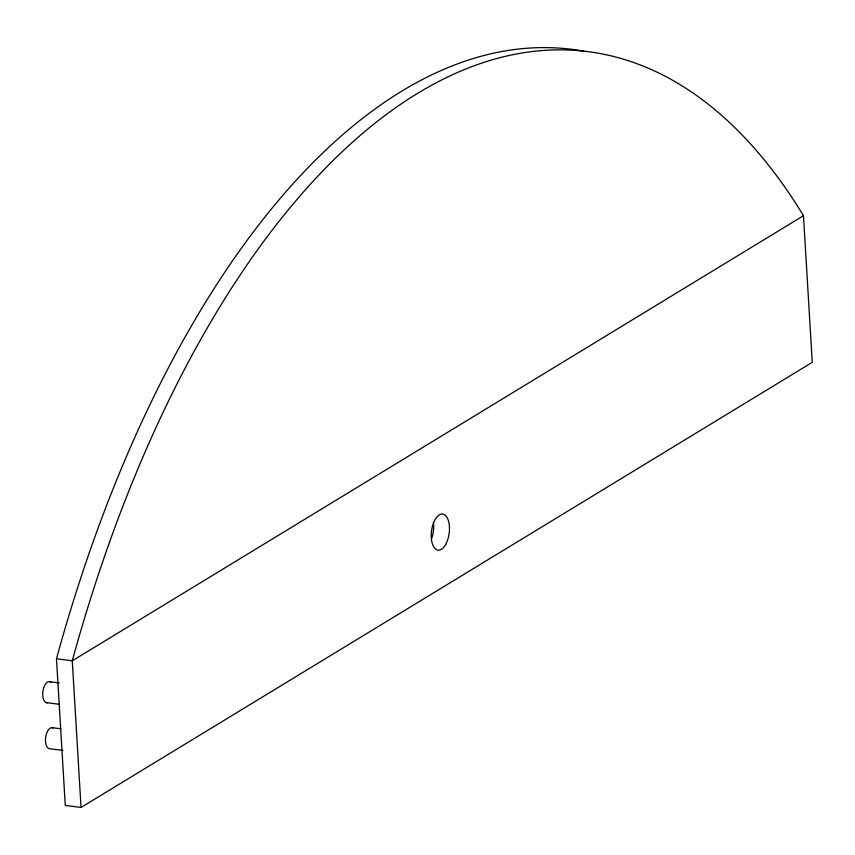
<?xml version="1.0" encoding="UTF-8"?>
<svg xmlns="http://www.w3.org/2000/svg" width="855" height="855" viewBox="0 0 855 855"><rect width="100%" height="100%" fill="white"/><g stroke="black" fill="none" stroke-linecap="round" stroke-linejoin="round"><path stroke-width="1.28" d="M803.476 215.695L72.269 660.808L56.483 658.767L65.269 805.41L81.043 807.451L812.25 362.338L803.476 215.695A923.592 450.553 -82.6 0 0 72.269 660.808L81.043 807.451M49.9 681.745L59.113 682.931M46.191 702.607L59.348 704.306M51.802 727.616L61.004 728.802M62.949 750.444L49.804 748.745A10.634 5.183 -82.6 0 1 45.753 736.871A10.634 5.183 -82.6 0 1 53.117 727.958M56.483 658.767A923.592 450.553 -82.6 0 1 583.708 51.161M47.549 702.692A10.634 5.183 -82.6 0 1 43.06 690.487A10.634 5.183 -82.6 0 1 51.129 682.536M433.432 522.341A18.233 8.892 -82.6 0 1 431.711 538.361M445.786 544.282A18.233 8.892 -82.6 0 0 443.991 514.4A18.233 8.892 -82.6 0 0 431.294 537.624A18.233 8.892 -82.6 0 0 445.786 544.282"/></g></svg>
